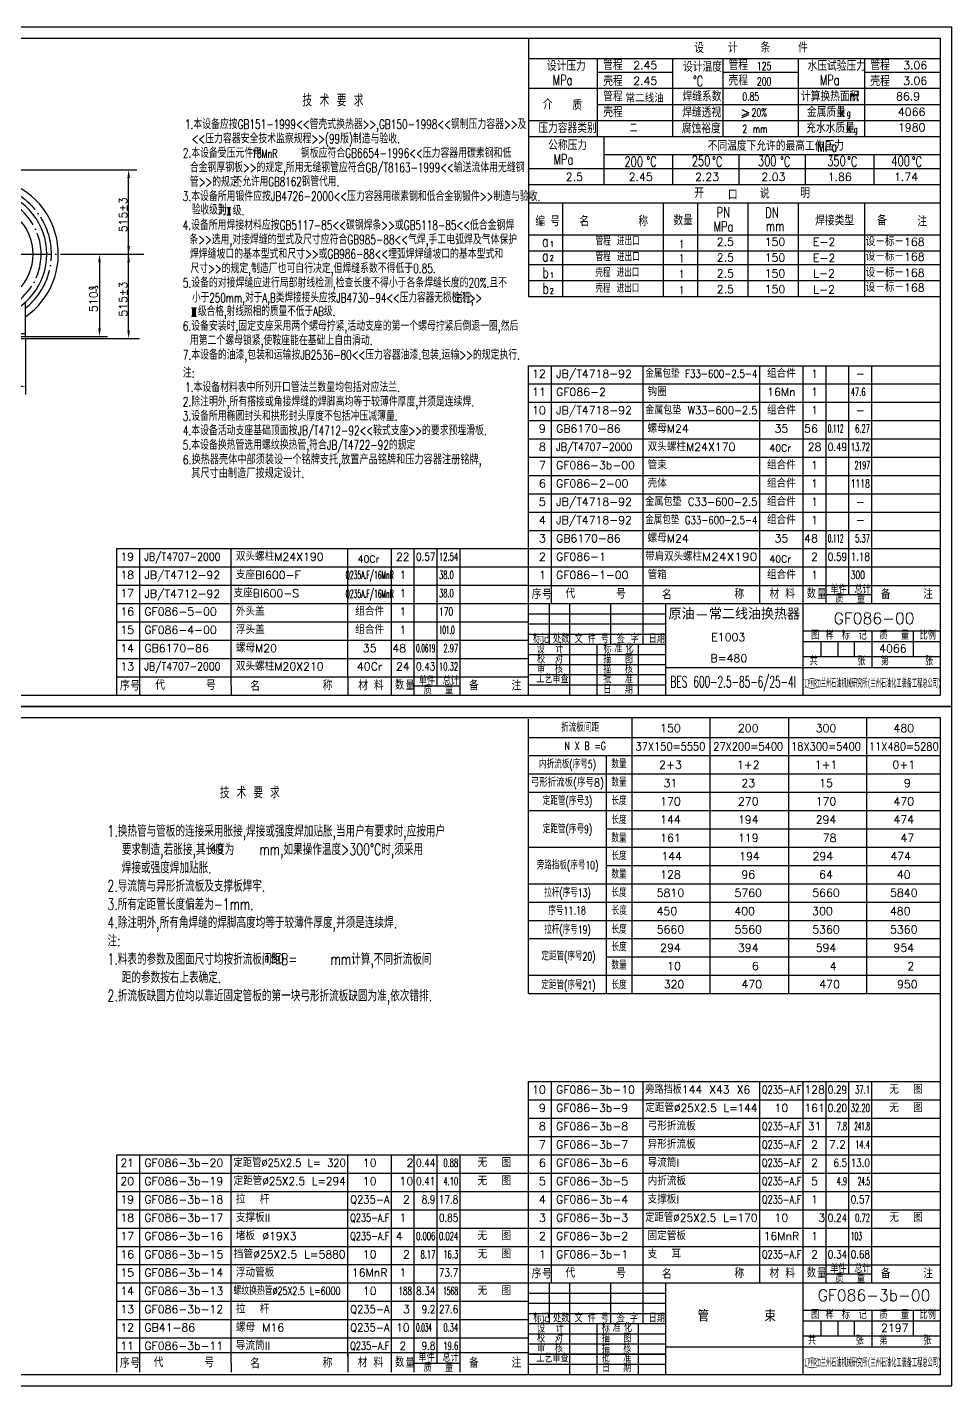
# Model space of a CAD drawing. Extents: x 0 to 841, y -2 to 592.
# Drawn here: x 437 to 841, y -2 to 592 of the extents above; entities that cross this region are included whole.
import ezdxf
from ezdxf.enums import TextEntityAlignment as Align

# ---------------------------------------------------------------- set-up
doc = ezdxf.new("R2010")
doc.units = 0
doc.header["$LTSCALE"] = 8
doc.header["$MEASUREMENT"] = 0
doc.linetypes.add('CENTER', pattern=[3.005, 2.5, -0.25, 0.005, -0.25])
doc.layers.get('0').update_dxf_attribs({"linetype": 'CONTINUOUS'})
for name, color, linetype in [('1', 1, 'CONTINUOUS'), ('CC', 3, 'CONTINUOUS'), ('CW', 1, 'CONTINUOUS'), ('HZ', 1, 'CONTINUOUS'), ('X', 3, 'CONTINUOUS'), ('ZX', 3, 'CENTER')]:
    doc.layers.add(name, color=color, linetype=linetype)
doc.styles.add('HZ', font='txt', dxfattribs={"bigfont": 'hztxt'})
doc.styles.add('STANDARD60', font='SimSun.ttf', dxfattribs={"width": 0.6})

# ---------------------------------------------------------------- blocks, each defined once
blk = doc.blocks.new('GSB2')
for p, q in [((655.94, 169.92), (655.94, 289.92)), ((701.11, 290.34), (701.11, 169.92)), ((735.15, 290.37), (735.15, 169.92)), ((769.61, 290.37), (769.61, 169.92)), ((803.66, 290.37), (803.66, 169.92)), ((690.04, 169.92), (690.04, 273.92)), ((655.94, 169.92), (835.94, 169.92))]:
    blk.add_line(p, q)
at = {"layer": '1'}
for p, q in [((655.94, 281.92), (835.94, 281.92)), ((655.94, 273.92), (835.94, 273.92)), ((655.94, 265.92), (835.94, 265.92)), ((655.94, 257.92), (835.94, 257.92)), ((655.94, 249.92), (835.94, 249.92)), ((690.04, 241.92), (835.94, 241.92)), ((655.94, 233.92), (835.94, 233.92)), ((690.04, 225.92), (835.94, 225.92)), ((655.94, 217.92), (835.94, 217.92)), ((655.94, 209.92), (835.94, 209.92)), ((655.94, 201.92), (835.94, 201.92)), ((655.94, 193.92), (835.94, 193.92)), ((690.04, 185.92), (835.94, 185.92)), ((655.94, 177.92), (835.94, 177.92))]:
    blk.add_line(p, q, dxfattribs=at)
at = {"layer": 'CC', "style": 'HZ', "width": 0.7}
blk.add_text('.18', height=3.5, dxfattribs=at).set_placement((675.75, 204.51))
at = {"layer": 'X', "style": 'HZ', "width": 0.7}
for s, p in [('折流板间距', (678.5, 284.41)), ('  N X B =G', (678.5, 276.41)), ('内折流板(序号5)', (673, 268.41)), ('数量', (695.5, 268.41)), ('数量', (695.5, 260.41)), ('定距管(序号3)', (673, 252.41)), ('长度', (695.5, 252.41)), ('定距管(序号9)', (673, 240.03)), ('长度', (695.5, 244.03)), ('数量', (695.5, 236.03)), ('长度', (695.5, 228.26)), ('旁路挡板(序号10)', (673, 224.26)), ('数量', (695.5, 220.26)), ('拉杆(序号13)', (673, 212.26)), ('长度', (695.5, 212.26)), ('序号11', (670.06, 204.37)), ('长度', (695.63, 204.37)), ('拉杆(序号19)', (673, 196.14)), ('长度', (695.5, 196.14)), ('长度', (695.53, 188.44)), ('定距管(序号20)', (673.41, 184.44)), ('数量', (695.53, 180.44)), ('定距管(序号21)', (673.41, 171.86)), ('长度', (695.53, 171.86))]:
    blk.add_text(s, height=3.5, dxfattribs=at).set_placement(p, align=Align.CENTER)
at = {"layer": 'X', "style": 'HZ', "width": 1.015873}
blk.add_text('弓形折流板(序号8)', height=3.5, dxfattribs=at).set_placement((657, 260.41), (689, 260.41), align=Align.FIT)
blk = doc.blocks.new('ZTR11')
for p, q in [((399.73, 231.77), (399.73, 233.7)), ((399.73, 233.7), (401.67, 233.7)), ((402.11, 231.77), (399.73, 231.77)), ((401.51, 233.7), (402.31, 234.62)), ((419.05, 233.7), (401.56, 233.7)), ((401.97, 231.77), (419.05, 231.77)), ((402.11, 231.77), (404.23, 228.56)), ((402.31, 234.62), (416.47, 234.62)), ((416.53, 231.77), (414.54, 228.54)), ((416.47, 234.62), (424.27, 234.62)), ((417.27, 233.7), (416.47, 234.62)), ((426.86, 233.7), (419.05, 233.7)), ((419.05, 231.77), (419.05, 233.7)), ((426.86, 231.77), (419.05, 231.77)), ((424.34, 231.77), (422.16, 228.67)), ((425.08, 233.7), (424.27, 234.62)), ((426.86, 231.77), (426.86, 233.7)), ((404.23, 215.83), (404.23, 228.6)), ((404.34, 228.54), (422.53, 228.54)), ((414.53, 219.71), (414.53, 228.6)), ((417.58, 225.98), (417.58, 226.85)), ((423.77, 226.85), (417.58, 226.85)), ((417.59, 224.72), (417.59, 225.98)), ((419.15, 227.87), (418.63, 227.87)), ((418.63, 227.87), (418.63, 226.85)), ((420.69, 227.87), (419.15, 227.87)), ((419.66, 227.87), (419.66, 226.86)), ((420.69, 227.87), (422.24, 227.87)), ((421.72, 227.87), (421.72, 226.85)), ((422.24, 227.87), (422.75, 227.87)), ((422.53, 228.54), (422.53, 227.87)), ((422.75, 227.87), (422.75, 226.85)), ((423.77, 226.85), (423.77, 224.72)), ((418.71, 223.92), (417.59, 224.72)), ((423.77, 224.72), (417.59, 224.72)), ((418.71, 223.92), (418.71, 219.77)), ((422.63, 223.92), (418.71, 223.92)), ((423.77, 224.72), (422.63, 223.92)), ((422.63, 223.92), (422.63, 219.12)), ((404.24, 166.93), (404.24, 179.65)), ((398.11, 161.77), (398.11, 176.83)), ((414.54, 166.93), (414.54, 175.86)), ((418.71, 171.55), (418.71, 175.71)), ((422.63, 171.55), (422.63, 176.35)), ((436.11, 161.77), (436.11, 176.83)), ((402.11, 163.7), (404.23, 166.91)), ((404.34, 166.93), (414.54, 166.93)), ((416.53, 163.7), (414.54, 166.93)), ((417.58, 169.49), (417.58, 168.63)), ((423.77, 168.63), (417.58, 168.63)), ((418.71, 171.55), (417.59, 170.75)), ((423.77, 170.75), (417.59, 170.75)), ((417.59, 170.75), (417.59, 169.49)), ((418.63, 167.6), (418.63, 168.63)), ((419.15, 167.6), (418.63, 167.6)), ((422.63, 171.55), (418.71, 171.55)), ((420.69, 167.6), (419.15, 167.6)), ((419.66, 167.6), (419.66, 168.61)), ((420.69, 167.6), (422.24, 167.6)), ((421.72, 167.6), (421.72, 168.63)), ((422.24, 167.6), (422.75, 167.6)), ((423.77, 170.75), (422.63, 171.55)), ((422.75, 167.6), (422.75, 168.63)), ((423.77, 168.63), (423.77, 170.75)), ((399.73, 162.97), (398.11, 162.97)), ((417.11, 161.77), (398.11, 161.77)), ((403.6, 163.7), (399.73, 163.7)), ((399.73, 163.7), (399.73, 161.77)), ((401.51, 161.77), (402.31, 160.85)), ((402.31, 160.85), (416.47, 160.85)), ((403.6, 163.7), (415.18, 163.7)), ((415.18, 163.7), (419.05, 163.7)), ((417.27, 161.77), (416.47, 160.85)), ((416.47, 160.85), (424.27, 160.85)), ((417.11, 161.77), (436.11, 161.77)), ((419.05, 163.7), (419.05, 161.77)), ((436.11, 162.97), (419.05, 162.97)), ((425.08, 161.77), (424.27, 160.85)), ((436.11, 161.77), (436.11, 162.97))]:
    blk.add_line(p, q)
blk.add_circle((417.11, 197.74), 22.12)
for radius, start, end in [(33.28, 112.76542, 235.18058), (28.25, 89.05247, 95.23659), (33.28, 304.81942, 78.93858), (28.25, 117.1155, 242.89637), (28.25, 283.63788, 76.36212), (28.25, 264.77842, 270.94753)]:
    blk.add_arc((417.11, 197.74), radius, start, end)
at = {"layer": 'CC'}
for p, q in [((409.39, 235.89), (409.39, 263.13)), ((417.11, 262.9), (417.11, 240.27)), ((420.68, 235.26), (420.68, 243.9)), ((405.89, 240.87), (402.39, 240.87)), ((409.39, 240.87), (417.11, 240.87)), ((420.61, 240.87), (424.11, 240.87)), ((424.29, 234.63), (484.7, 234.63)), ((481.14, 164.34), (481.14, 232.17)), ((462.11, 197.74), (487.76, 197.74)), ((468.4, 194.24), (468.4, 164.34)), ((398.11, 162.23), (398.11, 136.47)), ((402.52, 145.93), (402.52, 165.78)), ((424.28, 160.84), (485.87, 160.84)), ((432.11, 165.63), (432.11, 145.91)), ((436.11, 161.77), (471.9, 161.77)), ((436.11, 161.13), (436.11, 136.47)), ((406.02, 148.42), (428.61, 148.42)), ((432.61, 139.97), (401.61, 139.97))]:
    blk.add_line(p, q, dxfattribs=at)
for centre in [(408.74, 267.18), (416.97, 266.9), (408.98, 127.74), (417.37, 127.74)]:
    blk.add_circle(centre, 4, dxfattribs=at)
for points in [[(405.89, 240.29), (405.89, 241.45), (409.39, 240.87)], [(420.61, 240.29), (420.61, 241.45), (417.11, 240.87)], [(481.72, 231.05), (480.56, 231.05), (481.14, 234.55)], [(468.98, 194.24), (467.81, 194.24), (468.4, 197.74)], [(481.72, 194.24), (480.55, 194.24), (481.14, 197.74)], [(481.72, 201.28), (480.56, 201.28), (481.14, 197.78)], [(468.98, 165.31), (467.81, 165.31), (468.4, 161.81)], [(481.72, 164.36), (480.56, 164.36), (481.14, 160.86)], [(406.02, 147.83), (406.02, 149), (402.52, 148.42)], [(428.61, 147.83), (428.61, 149), (432.11, 148.42)], [(401.61, 139.38), (401.61, 140.55), (398.11, 139.97)], [(432.61, 139.38), (432.61, 140.55), (436.11, 139.97)]]:
    blk.add_solid(points, dxfattribs=at)
at = {"layer": 'ZX'}
for p, q in [((417.11, 240.65), (417.11, 157.11)), ((401.02, 234.99), (401.02, 231.13)), ((409.39, 157.49), (409.39, 235.89)), ((417.76, 234.99), (417.76, 231.13)), ((420.68, 209.31), (420.68, 235.26)), ((425.57, 234.99), (425.57, 231.13)), ((420.68, 209.97), (420.68, 157.49)), ((379.05, 197.74), (462.11, 197.74)), ((417.76, 160.48), (417.76, 164.35)), ((425.57, 160.48), (425.57, 164.35)), ((409.32, 131.74), (409.32, 139.57)), ((417.11, 139.05), (417.11, 131.67))]:
    blk.add_line(p, q, dxfattribs=at)
for radius, start, end in [(30.28, 87.10739, 94.88548), (30.28, 308.87118, 79.25927), (30.28, 115.16984, 231.12882), (25.74, 120.02241, 240.35257), (25.74, 86.44787, 95.75011), (25.74, 282.72569, 77.43541), (25.74, 264.26638, 273.55213)]:
    blk.add_arc((417.11, 197.74), radius, start, end, dxfattribs=at)
at = {"style": 'HZ', "width": 0.7}
for s, height, p in [('a', 5, (408.02, 265.59)), ('1', 2, (410.65, 265.82)), ('b', 5, (416.23, 264.61)), ('1', 2, (418.79, 264.91)), ('a', 5, (408.15, 126.11)), ('2', 2, (410.68, 126.11)), ('b', 5, (416.89, 125.45)), ('2', 2, (419.51, 126.11))]:
    blk.add_text(s, height=height, dxfattribs=at).set_placement(p, align=Align.CENTER)
at = {"layer": 'X', "style": 'HZ', "width": 0.7}
for s, p in [('0', (465.59, 182.32)), ('-5', (467.66, 181.06))]:
    blk.add_text(s, height=1.7, rotation=90, dxfattribs=at).set_placement(p)
blk = doc.blocks.new('new block')
for points in [[(152.51, 9.49, 0.0784, 0.0784, 0), (152.51, 12.6, 0.0784, 0.369, 0), (148.83, 13.22, 0.369, 0.0784, 0), (145.14, 12.6, 0.0784, 0.0784, 0), (145.14, 9.49, 0.0784, 0.0784, 0)], [(152.51, 9.96, 0.0784, 0.0784, 0), (152.51, 9.49, 0.0784, 0.369, 0), (148.83, 8.86, 0.369, 0.0784, 0), (145.14, 9.49, 0.0784, 0.0784, 0), (145.14, 9.96, 0.0784, 0.0784, 0)]]:
    blk.add_lwpolyline(points, format="xyseb")
at = {"style": 'STANDARD60', "width": 0.458772}
blk.add_text('兰州石油机械研究所(兰州石油化工装备工程总公司)', height=3.5, dxfattribs=at).set_placement((152.6, 9.58), (205.12, 9.58), align=Align.FIT)
at = {"insert": (148.84, 12.5), "char_height": 2.835, "width": 2.835, "attachment_point": 2, "style": 'STANDARD60'}
blk.add_mtext('LPMRI', dxfattribs=at)

msp = doc.modelspace()

# ---------------------------------------------------------------- linework, layer by layer
for p, q in [((836, 587.42), (25, 587.42)), ((656, 587.42), (656, 474.68)), ((836, 300.42), (836, 587.42)), ((656, 578.68), (836, 578.68)), ((656, 544.68), (836, 544.68)), ((656, 530.68), (836, 530.68)), ((656, 523.68), (836, 523.68)), ((656, 515.68), (836, 515.68)), ((656, 501.68), (836, 501.68)), ((656, 474.68), (836, 474.68)), ((656, 348.42), (656, 444.42)), ((656, 444.42), (836, 444.42)), ((666, 348.42), (666, 444.42)), ((706, 348.42), (706, 444.42)), ((757, 348.42), (757, 444.42)), ((776, 348.42), (776, 444.42)), ((786, 348.42), (786, 444.42)), ((796, 348.42), (796, 444.42)), ((806, 348.42), (806, 444.42)), ((476, 308.42), (476, 364.42)), ((476, 364.42), (656, 364.42)), ((486, 308.42), (486, 364.42)), ((526, 308.42), (526, 364.42)), ((577, 308.42), (577, 364.42)), ((596, 308.42), (596, 364.42)), ((606, 308.42), (606, 364.42)), ((616, 308.42), (616, 364.42)), ((626, 308.42), (626, 364.42)), ((656, 300.42), (656, 348.36)), ((656, 348.33), (836, 348.33)), ((666, 340.42), (666, 348.36)), ((706.05, 322.66), (706.05, 348.4)), ((757.06, 340.42), (757.06, 348.42)), ((776, 340.42), (776, 348.42)), ((786, 340.42), (786, 348.36)), ((796, 344.42), (796, 348.42)), ((806, 340.42), (806, 348.36)), ((656, 340.42), (836, 340.42)), ((664.98, 340.46), (664.98, 322.66)), ((674, 300.42), (674, 340.46)), ((691.94, 322.66), (691.94, 340.46)), ((716, 300.42), (716, 340.42)), ((776, 300.42), (776, 340.42)), ((656, 327.06), (716.06, 327.06)), ((776.02, 328.5), (836, 328.5)), ((806.01, 328.5), (806.01, 312.31)), ((656, 322.62), (716.06, 322.62)), ((686, 300.42), (686, 322.61)), ((704, 300.42), (704, 322.61)), ((776.02, 317.27), (836, 317.27)), ((716, 312.42), (836, 312.42)), ((476, 308.44), (656, 308.44)), ((476, 300.44), (476, 308.44)), ((486, 300.45), (486, 308.45)), ((526.05, 300.45), (526, 308.45)), ((577.06, 300.45), (577.06, 308.45)), ((596, 300.45), (596, 308.45)), ((606, 300.45), (606, 308.45)), ((616, 304.45), (616, 308.45)), ((626, 300.45), (626, 308.45)), ((25, 300.42), (836, 300.42)), ((836, 290.42), (25, 290.42)), ((836, 3.42), (836, 290.42)), ((656, 51.4), (656, 131.4)), ((656, 131.4), (836, 131.4)), ((666, 51.4), (666, 131.4)), ((706, 51.4), (706, 131.4)), ((757, 51.4), (757, 131.4)), ((776, 51.4), (776, 131.4)), ((786, 51.4), (786, 131.4)), ((796, 51.4), (796, 131.4)), ((806, 51.4), (806, 131.4)), ((476, 11.4), (476, 99.4)), ((476, 99.4), (656, 99.4)), ((486, 11.4), (486, 99.4)), ((526, 11.4), (526, 99.4)), ((577, 11.4), (577, 99.4)), ((596, 11.4), (596, 99.4)), ((606, 11.4), (606, 99.4)), ((616, 11.4), (616, 99.4)), ((626, 11.4), (626, 99.4)), ((656, 3.42), (656, 51.49)), ((656, 51.33), (836, 51.33)), ((666, 43.42), (666, 51.42)), ((706.05, 43.42), (706, 51.42)), ((757.06, 43.42), (757.06, 51.42)), ((776, 43.42), (776, 51.42)), ((786, 43.42), (786, 51.42)), ((796, 47.42), (796, 51.42)), ((806, 43.42), (806, 51.42)), ((656, 43.42), (836, 43.42)), ((664.98, 43.46), (664.98, 25.66)), ((674, 3.42), (674, 43.46)), ((691.94, 25.66), (691.94, 43.46)), ((706.05, 25.66), (706.05, 43.46)), ((716, 3.42), (716, 43.42)), ((776, 3.42), (776, 43.42)), ((656, 30.06), (716.06, 30.06)), ((776.02, 31.5), (836, 31.5)), ((806.01, 31.5), (806.01, 15.31)), ((656, 25.62), (716.06, 25.62)), ((686, 3.42), (686, 25.66)), ((704, 3.42), (704, 25.66)), ((776.02, 20.27), (836, 20.27)), ((476, 13), (656.12, 13)), ((476, 4.32), (476, 12.32)), ((486, 4.34), (486, 12.34)), ((526.05, 4.34), (526, 12.34)), ((577.06, 4.34), (577.06, 12.34)), ((596, 4.34), (596, 12.34)), ((606, 4.34), (606, 12.34)), ((616, 8.34), (616, 12.34)), ((626, 4.34), (626, 12.34)), ((656, 12.3), (716.06, 12.3)), ((716, 15.42), (836, 15.42)), ((25, 3.42), (836, 3.42))]:
    msp.add_line(p, q)
at = {"layer": '1'}
for p, q in [((786, 344.42), (806, 344.42)), ((656, 335.94), (716.06, 335.94)), ((656, 331.5), (716.06, 331.5)), ((787.1, 327.28), (788.11, 327.28)), ((824.1, 328.5), (824.1, 317.27)), ((776.02, 323.88), (836, 323.88)), ((783.71, 323.88), (783.71, 317.27)), ((791.14, 323.88), (791.14, 317.27)), ((798.33, 323.88), (798.33, 317.27)), ((656, 318.18), (716.06, 318.18)), ((656, 313.74), (716.06, 313.74)), ((716.06, 309.3), (656, 309.3)), ((606, 304.45), (626, 304.45)), ((656, 304.86), (716.06, 304.86)), ((786, 47.42), (806, 47.42)), ((656, 38.94), (716.06, 38.94)), ((656, 34.5), (716.06, 34.5)), ((824.1, 31.5), (824.1, 20.27)), ((776.02, 26.88), (836, 26.88)), ((783.71, 26.88), (783.71, 20.27)), ((791.14, 26.88), (791.14, 20.27)), ((798.33, 26.88), (798.33, 20.27)), ((656, 21.18), (716.06, 21.18)), ((656, 16.74), (716.06, 16.74)), ((716.06, 12.3), (656, 12.3)), ((606, 8.34), (626, 8.34)), ((656, 7.86), (716.06, 7.86))]:
    msp.add_line(p, q, dxfattribs=at)
at = {"layer": 'CW'}
for p, q in [((686, 578.68), (686, 544.68)), ((719, 544.68), (719, 578.68)), ((741, 544.68), (741, 578.68)), ((774, 544.68), (774, 578.68)), ((803, 544.68), (803, 578.68)), ((686, 572.68), (719, 572.68)), ((741, 572.68), (774, 572.68)), ((803, 572.68), (836, 572.68)), ((656, 565.68), (836, 565.68)), ((686, 558.68), (836, 558.68)), ((749.2, 556.48), (752.25, 555)), ((752.25, 555), (749.2, 553.64)), ((749.2, 552.92), (752.25, 554.28)), ((656, 551.68), (836, 551.68)), ((689, 523.68), (689, 544.68)), ((689, 536.68), (836, 536.68)), ((719, 523.68), (719, 536.68)), ((748, 523.68), (748, 536.68)), ((777, 523.68), (777, 536.68)), ((807, 523.68), (807, 536.68)), ((671, 474.68), (671, 515.68)), ((715, 474.68), (715, 515.68)), ((730, 474.68), (730, 515.68)), ((752, 474.68), (752, 515.68)), ((774, 474.68), (774, 515.68)), ((803, 474.68), (803, 515.68)), ((656, 494.68), (836, 494.68)), ((656, 488.68), (836, 488.68)), ((656, 481.68), (836, 481.68))]:
    msp.add_line(p, q, dxfattribs=at)
at = {"layer": 'HZ'}
for p, q in [((524.06, 513.64), (525.83, 513.64)), ((524.6, 513.64), (524.6, 510.39)), ((525.29, 513.64), (525.29, 510.39)), ((524.06, 510.39), (525.83, 510.39)), ((508.64, 469.64), (510.77, 469.64)), ((509.03, 469.64), (509.03, 466)), ((509.6, 469.64), (509.6, 466)), ((510.26, 469.64), (510.26, 466)), ((508.64, 466), (510.77, 466)), ((787.13, 30.32), (788.1, 30.32))]:
    msp.add_line(p, q, dxfattribs=at)
at = {"layer": 'X'}
for p, q in [((841, 592.42), (0, 592.42)), ((841, 295.42), (841, 592.42)), ((656, 436.42), (836, 436.42)), ((656, 428.42), (836, 428.42)), ((656, 420.42), (836, 420.42)), ((656, 412.42), (836, 412.42)), ((656, 404.42), (836, 404.42)), ((656, 396.42), (836, 396.42)), ((656, 388.42), (836, 388.42)), ((656, 380.42), (836, 380.42)), ((656, 372.42), (836, 372.42)), ((656, 364.42), (836, 364.42)), ((476, 356.42), (656, 356.42)), ((656, 356.42), (836, 356.42)), ((476, 348.42), (656, 348.42)), ((476, 340.42), (656, 340.42)), ((476, 332.42), (656, 332.42)), ((476, 324.42), (656, 324.42)), ((476, 316.42), (656, 316.42)), ((0, 295.42), (841, 295.42)), ((841, 295.42), (0, 295.42)), ((841, -1.58), (841, 295.42)), ((656, 123.4), (836, 123.4)), ((656, 115.4), (836, 115.4)), ((656, 107.4), (836, 107.4)), ((656, 99.4), (836, 99.4)), ((476, 91.4), (656, 91.4)), ((656, 91.4), (836, 91.4)), ((476, 83.4), (656, 83.4)), ((656, 83.4), (836, 83.4)), ((476, 75.4), (656, 75.4)), ((656, 75.4), (836, 75.4)), ((476, 67.4), (656, 67.4)), ((656, 67.4), (836, 67.4)), ((476, 59.4), (656, 59.4)), ((656, 59.4), (836, 59.4)), ((476, 51.4), (656, 51.4)), ((476, 43.4), (656, 43.4)), ((476, 35.4), (656, 35.4)), ((476, 27.4), (656, 27.4)), ((476, 19.4), (656, 19.4)), ((0, -1.58), (841, -1.58)), ((0, -1.58), (841, -1.58))]:
    msp.add_line(p, q, dxfattribs=at)

# ---------------------------------------------------------------- block references
for name, p in [('ZTR11', (0, 295.42)), ('new block', (631.11, 294.43)), ('GSB2', (0, 0)), ('new block', (631.11, -2.57))]:
    msp.add_blockref(name, p)

# ---------------------------------------------------------------- texts
at = {"layer": 'CC', "style": 'HZ'}
for s, p in [('515%%P3 ', (480.5, 511.92)), ('510 ', (467.5, 473.92)), ('515%%P3 ', (480.5, 475.02))]:
    msp.add_text(s, height=3.5, rotation=90, dxfattribs=at).set_placement(p, align=Align.CENTER)
for s, height, p in [('40Cr', 3, (766, 406.92)), ('40Cr', 3, (586, 358.42)), ('40Cr', 3, (766, 358.42)), ('49', 3.5, (519.68, 231.44)), ('150', 3.5, (544.7, 183.32))]:
    msp.add_text(s, height=height, dxfattribs=at).set_placement(p, align=Align.CENTER)
at = {"layer": 'CW', "style": 'HZ', "width": 0.7}
for s, height, p in [('设', 4.5, (728.41, 581.15)), ('计', 4.5, (743.09, 581.21)), ('条', 4.5, (757.35, 581.33)), ('件', 4.5, (773.82, 581.27)), ('设计压力', 4.5, (663.96, 573.3)), ('管程', 4.5, (688.61, 573.69)), ('设计温度', 4.5, (723.51, 572.91)), ('管程', 4.5, (743.39, 573.69)), ('125', 3.5, (755.8, 573.67)), ('水压试验压力', 4.5, (777.92, 573.3)), ('管程', 4.5, (805.39, 573.69)), ('MPa', 4.5, (666.54, 567.09)), ('壳程', 4.5, (688.61, 566.7)), ('%%DC', 4.5, (727.87, 566.59)), ('壳程', 4.5, (743.39, 566.96)), ('200', 3.5, (755.8, 566.93)), ('MPa', 4.5, (783.3, 567.09)), ('壳程', 4.5, (805.39, 566.7)), ('管程', 4.5, (688.61, 559.94)), ('焊缝系数', 4.5, (723.27, 559.97)), ('计算换热面积', 4.5, (775.05, 560)), ('2', 1.5, (799.35, 562.91)), ('介', 4.5, (662.2, 556.57)), ('质', 4.5, (675.09, 556.18)), ('0.85', 3.5, (749.43, 560.32)), ('m', 4.5, (796.17, 560)), ('壳程', 4.5, (688.61, 553.15)), ('焊缝透视', 4.5, (723.12, 552.98)), ('20%', 3.5, (753.47, 553.35)), ('金属质量', 4.5, (777.66, 553.15)), ('k', 4.5, (791.76, 553.15)), ('g', 3, (795.07, 553.44)), ('压力容器类别', 4.5, (660.23, 546.12)), ('腐蚀裕度', 4.5, (722.95, 545.99)), ('2', 3.5, (749.43, 546.15)), ('mm', 3.5, (754.04, 546.15)), ('充水水质量', 4.5, (777.34, 546.16)), ('k', 4.5, (794.82, 546.3)), ('g', 3, (798.13, 546.3)), ('公称压力', 4.5, (664.52, 538.63)), ('不同温度下允许的最高工作压力', 4.5, (734.28, 538.36)), ('MPa', 4.5, (782.23, 537.97)), ('MPa', 4.5, (666.9, 532.35)), ('%%DC', 4.5, (707.53, 531.37)), ('%%DC', 4.5, (736.24, 531.37)), ('%%DC', 4.5, (765.93, 531.37)), ('%%DC', 4.5, (795.25, 531.37)), ('%%DC', 4.5, (823.49, 531.37)), ('开', 4.5, (728.41, 517.78)), ('口', 4.5, (743.09, 517)), ('说', 4.5, (757.11, 517.55)), ('明', 4.5, (774.73, 517.73)), ('PN', 4.5, (738.18, 509.17)), ('DN', 4.5, (759.46, 509.09)), ('编', 4.5, (658.94, 505.36)), ('号', 4.5, (665.45, 505.36)), ('名', 4.5, (678.18, 505.36)), ('称', 4.5, (703.95, 505.36)), ('数量', 4.5, (719.28, 505.73)), ('MPa', 4.5, (736.89, 503.02)), ('mm', 4.5, (759.74, 503.26)), ('焊接类型', 4.5, (781.25, 505.74)), ('备', 4.5, (808.33, 505.73)), ('注', 4.5, (825.94, 505.35)), ('管程', 3.519, (685.25, 497.03)), ('1', 3.5, (721.81, 495.87)), ('管程', 3.519, (685.25, 490.17)), ('1', 3.5, (721.81, 489.55)), ('壳程', 3.447, (685.19, 483.31)), ('1', 3.5, (721.81, 482.81)), ('壳程', 3.447, (685.19, 476.45)), ('1', 3.5, (721.81, 475.64))]:
    msp.add_text(s, height=height, dxfattribs=at).set_placement(p)
for s, p in [('200', (706, 531.34)), ('250', (735.41, 531.66)), ('300', (764.37, 531.66)), ('350', (794.62, 531.66)), ('400', (822.68, 531.66))]:
    msp.add_text(s, height=4.5, dxfattribs=at).set_placement(p, align=Align.RIGHT)
for p in [(694.82, 497.04), (694.82, 490.13), (694.7, 483.32), (694.7, 476.41)]:
    msp.add_text('    进出口', height=3.5, dxfattribs=at).set_placement(p, align=Align.CENTER)
at = {"layer": 'HZ', "style": 'HZ'}
for s, height, width, p in [('          技 术 要 求', 5.25, 0.7, (521.48, 557.78)), ('1.本设备应按GB151-1999<<管壳式换热器>>,GB150-1998<<钢制压力容器>>及', 4.095, 0.7, (505.74, 547.92)), ('  <<压力容器安全技术监察规程>>(99版)制造与验收.', 4.095, 0.7, (503.61, 541.61)), ('2.本设备受压元件用      钢板应符合GB6654-1996<<压力容器用碳素钢和低', 4.095, 0.7, (504.83, 535.32)), ('  合金钢厚钢板>>的规定,所用无缝钢管应符合GB/T8163-1999<<输送流体用无缝钢', 4.095, 0.7, (502.8, 529.02)), ('  管>>的规定.', 4.095, 0.7, (502.8, 522.72)), ('不允许用GB8162钢管代用.', 4, 0.7, (527.06, 522.86)), ('3.本设备所用锻件应按JB4726-2000<<压力容器用碳素钢和低合金钢锻件>>制造与验收. ', 4.095, 0.7, (504.81, 516.42)), ('验收级别', 4, 0.7, (508.79, 510.54)), ('  为 级.', 4.095, 0.7, (515.11, 510.12)), ('4.设备所用焊接材料应按GB5117-85<<碳钢焊条>>或GB5118-85<<低合金钢焊', 4.095, 0.7, (504.74, 503.82)), ('  条>>选用,对接焊缝的型式及尺寸应符合GB985-88<<气焊,手工电弧焊及气体保护', 4.095, 0.7, (502.58, 497.52)), ('a', 5, 0.7, (661.91, 496.35)), ('  焊焊缝坡口的基本型式和尺寸>>或GB986-88<<埋弧焊焊缝坡口的基本型式和', 4.095, 0.7, (502.84, 491.22)), ('a', 5, 0.7, (661.91, 489.97)), ('1', 2.45, 0.7, (665.24, 496.35)), ('  尺寸>>的规定,制造厂也可自行决定,但焊缝系数不得低于0.85.', 4.095, 0.7, (503.06, 484.91)), ('b', 4.89, 0.7, (662.01, 482.67)), ('2', 2.34, 0.7, (665.24, 490.3)), ('5.设备的对接焊缝应进行局部射线检测,检查长度不得小于各条焊缝长度的20%.且不', 4.095, 0.7, (504.83, 478.62)), ('1', 2.45, 0.7, (665.24, 482.77)), ('小于250mm,对于A,B类焊接接头应按JB4730-94<<压力容器无损检测>>', 4, 0.7, (508.85, 472.08)), ('进行,', 4, 0.7, (623.2, 471.82)), ('b', 4.89, 0.7, (662.01, 475.76)), ('2', 2.34, 0.7, (665.24, 475.88)), ('级合格,射线照相的质量不低于AB级.', 4, 0.7, (511.45, 466.15)), ('6.设备安装时,固定支座采用两个螺母拧紧,活动支座的第一个螺母拧紧后倒退一圈,然后', 4.095, 0.7, (504.82, 459.71)), ('  用第二个螺母锁紧,使鞍座能在基础上自由滑动.', 4.095, 0.7, (502.78, 453.42)), ('7.本设备的油漆,包装和运输按JB2536-80<<压力容器油漆.包装.运输>>的规定执行.', 4.095, 0.7, (504.84, 447.11)), ('注:', 4.095, 0.7, (504.83, 439.24)), ('1.本设备材料表中所列开口管法兰数量均包括对应法兰.', 4.095, 0.7, (505.81, 432.94)), ('2.除注明外,所有搭接或角接焊缝的焊脚高均等于较薄件厚度,并须是连续焊.', 4.095, 0.7, (504.82, 426.63)), ('3.设备所用椭圆封头和拱形封头厚度不包括冲压减薄量.', 4.095, 0.7, (504.82, 420.34)), ('4.本设备活动支座基础顶面按JB/T4712-92<<鞍式支座>>的要求预埋滑板.', 4.095, 0.7, (504.83, 414.04)), ('5.本设备换热管选用螺纹换热管,符合JB/T4722-92的规定      ', 4.095, 0.7, (504.82, 407.73)), ('6.换热器壳体中部须装设一个铭牌支托,放置产品铭牌和压力容器注册铭牌,', 3.96, 0.75, (504.78, 401.33)), ('.', 3.6, 0.7, (599.34, 407.84)), ('其尺寸由制造厂按规定设计.', 3.96, 0.75, (508.5, 395.33)), ('序', 4.2, 0.75, (657.33, 342.44)), ('号', 4.2, 0.75, (661.86, 342.31)), ('代', 4.2, 0.75, (672.08, 342.68)), ('号', 4.2, 0.75, (694.26, 342.6)), ('名', 4.2, 0.75, (714.3, 342.21)), ('称', 4.2, 0.75, (745.97, 342.51)), ('材', 4.2, 0.75, (761.3, 342.63)), ('料', 4.2, 0.75, (768.18, 342.63)), ('数', 3.94, 0.75, (777.6, 342.77)), ('量', 3.94, 0.75, (782.13, 342.49)), ('单件', 3.5, 0.75, (787.97, 344.74)), ('质', 3.5, 0.75, (790.11, 340.81)), ('总计', 3.5, 0.75, (798.46, 344.74)), ('备', 4.2, 0.75, (809.96, 342.44)), ('注', 4.2, 0.75, (828.53, 342.44)), ('量', 3.5, 0.75, (799.47, 340.79)), ('标记', 3.5, 0.75, (657.92, 323.22)), ('处数', 3.5, 0.75, (666.65, 323.22)), ('文', 3.5, 0.75, (676.08, 323.22)), ('件', 3.5, 0.75, (681.82, 323.22)), ('号', 3.5, 0.75, (687.55, 323.22)), ('签', 3.5, 0.75, (694.52, 323.21)), ('字', 3.5, 0.75, (700.63, 323.22)), ('日期', 3.5, 0.75, (708.46, 323.22)), ('图', 3.5, 0.75, (779.49, 324.73)), ('样', 3.5, 0.75, (785.78, 324.65)), ('标', 3.5, 0.75, (792.9, 324.68)), ('记', 3.5, 0.75, (800.27, 324.69)), ('质', 3.5, 0.75, (809.35, 324.72)), ('量', 3.5, 0.75, (818.72, 324.69)), ('比例', 3.5, 0.75, (826.92, 324.69)), ('设', 3.5, 0.75, (659.53, 318.83)), ('计', 3.5, 0.75, (667.65, 318.83)), ('标', 3.5, 0.75, (688.66, 318.83)), ('准', 3.5, 0.75, (693.41, 318.96)), ('化', 3.5, 0.75, (698.33, 318.96)), ('校', 3.5, 0.75, (659.69, 314.44)), ('对', 3.5, 0.75, (667.47, 314.44)), ('描', 3.5, 0.75, (688.66, 314.44)), ('图', 3.5, 0.75, (698.09, 314.44)), ('共', 3.5, 0.75, (778.84, 313.47)), ('张', 3.5, 0.75, (799.74, 313.47)), ('第', 3.5, 0.75, (810.01, 313.47)), ('张', 3.5, 0.75, (829.31, 313.47)), ('工艺审查', 3.5, 0.75, (659.34, 305.66)), ('审', 3.5, 0.75, (659.69, 310.05)), ('核', 3.5, 0.75, (667.47, 310.05)), ('描', 3.5, 0.75, (688.66, 309.86)), ('批', 3.5, 0.75, (688.67, 305.55)), ('核', 3.5, 0.75, (698.06, 310.05)), ('准', 3.5, 0.75, (698.04, 305.57)), ('序', 4.2, 0.75, (477.33, 302.48)), ('号', 4.2, 0.75, (481.86, 302.35)), ('代', 4.2, 0.75, (492.76, 302.71)), ('号', 4.2, 0.75, (514.94, 302.64)), ('名', 4.2, 0.75, (534.3, 302.25)), ('称', 4.2, 0.75, (565.97, 302.55)), ('材', 4.2, 0.75, (581.5, 302.54)), ('料', 4.2, 0.75, (588.38, 302.54)), ('数', 3.94, 0.75, (597.6, 302.8)), ('量', 3.94, 0.75, (602.13, 302.52)), ('单件', 3.5, 0.75, (607.97, 304.8)), ('质', 3.5, 0.75, (610.11, 300.84)), ('总计', 3.5, 0.75, (618.44, 304.8)), ('量', 3.5, 0.75, (619.47, 300.82)), ('备', 4.2, 0.75, (629.96, 302.47)), ('注', 4.2, 0.75, (648.53, 302.47)), ('日', 3.5, 0.75, (688.67, 301.07)), ('期', 3.5, 0.75, (698.02, 301.07)), ('           技 术 要 求', 5, 0.7, (483.72, 255.28)), ('1.换热管与管板的连接采用胀接,焊接或强度焊加贴胀,当用户有要求时,应按用户', 5, 0.7, (471.89, 238.48)), ('  要求制造,若胀接,其长度为   mm,如果操作温度>300%%DC时,须采用', 5, 0.7, (471.89, 230.48)), ('  焊接或强度焊加贴胀.', 5, 0.7, (471.89, 222.48)), ('2.导流筒与异形折流板及支撑板焊牢.', 5, 0.7, (471.89, 214.48)), ('3.所有定距管长度偏差为-1mm.', 5, 0.7, (471.89, 206.48)), ('4.除注明外,所有角焊缝的焊脚高度均等于较薄件厚度,并须是连续焊.', 5, 0.7, (471.89, 198.48)), ('注:', 5, 0.7, (471.89, 190.48)), ('1.料表的参数及图面尺寸均按折流板间距B=    mm计算,不同折流板间', 5, 0.7, (471.89, 182.48)), ('  距的参数按右上表确定.', 5, 0.7, (471.89, 174.48)), ('2.折流板缺圆方位均以靠近固定管板的第一块弓形折流板缺圆为准,依次错排.', 5, 0.7, (471.89, 166.48)), ('序', 4.2, 0.75, (657.33, 45.44)), ('号', 4.2, 0.75, (661.86, 45.31)), ('代', 4.2, 0.75, (672.08, 45.68)), ('号', 4.2, 0.75, (694.26, 45.6)), ('名', 4.2, 0.75, (714.3, 45.21)), ('称', 4.2, 0.75, (745.97, 45.51)), ('材', 4.2, 0.75, (761.3, 45.63)), ('料', 4.2, 0.75, (768.18, 45.63)), ('数', 3.94, 0.75, (777.6, 45.77)), ('量', 3.94, 0.75, (782.13, 45.49)), ('单件', 3.5, 0.75, (787.89, 47.86)), ('质', 3.5, 0.75, (790.11, 43.69)), ('总计', 3.5, 0.75, (798.38, 47.86)), ('备', 4.2, 0.75, (809.96, 45.44)), ('注', 4.2, 0.75, (828.53, 45.44)), ('量', 3.5, 0.75, (799.47, 43.66)), ('标记', 3.5, 0.75, (658.05, 26.22)), ('处数', 3.5, 0.75, (666.65, 26.22)), ('文', 3.5, 0.75, (676.08, 26.22)), ('件', 3.5, 0.75, (681.82, 26.22)), ('号', 3.5, 0.75, (687.55, 26.22)), ('签', 3.5, 0.75, (694.52, 26.21)), ('字', 3.5, 0.75, (700.27, 26.22)), ('日期', 3.5, 0.75, (708.46, 26.22)), ('图', 3.5, 0.75, (779.49, 27.73)), ('样', 3.5, 0.75, (785.78, 27.65)), ('标', 3.5, 0.75, (792.9, 27.68)), ('记', 3.5, 0.75, (800.27, 27.69)), ('质', 3.5, 0.75, (809.35, 27.72)), ('量', 3.5, 0.75, (818.72, 27.69)), ('比例', 3.5, 0.75, (826.92, 27.69)), ('设', 3.5, 0.75, (659.69, 21.83)), ('计', 3.5, 0.75, (667.8, 21.83)), ('标', 3.5, 0.75, (687.97, 21.83)), ('准', 3.5, 0.75, (692.71, 21.96)), ('化', 3.5, 0.75, (697.63, 21.96)), ('校', 3.5, 0.75, (659.69, 17.44)), ('对', 3.5, 0.75, (667.47, 17.44)), ('描', 3.5, 0.75, (687.97, 17.44)), ('图', 3.5, 0.75, (697.39, 17.44)), ('共', 3.5, 0.75, (778.14, 16.47)), ('张', 3.5, 0.75, (799.04, 16.47)), ('第', 3.5, 0.75, (809.29, 16.47)), ('张', 3.5, 0.75, (828.58, 16.47)), ('单件', 3.5, 0.75, (607.81, 9)), ('总计', 3.5, 0.75, (618.31, 9)), ('工艺审查', 3.5, 0.75, (659.34, 8.66)), ('审', 3.5, 0.75, (659.69, 13.05)), ('核', 3.5, 0.75, (667.47, 13.05)), ('描', 3.5, 0.75, (687.97, 12.86)), ('批', 3.5, 0.75, (687.97, 8.86)), ('核', 3.5, 0.75, (697.36, 13.05)), ('准', 3.5, 0.75, (697.34, 8.88)), ('序', 4.2, 0.75, (477.33, 6.36)), ('号', 4.2, 0.75, (481.86, 6.23)), ('代', 4.2, 0.75, (492.08, 6.6)), ('号', 4.2, 0.75, (514.26, 6.53)), ('名', 4.2, 0.75, (534.3, 6.13)), ('称', 4.2, 0.75, (565.97, 6.43)), ('材', 4.2, 0.75, (581.3, 6.55)), ('料', 4.2, 0.75, (588.18, 6.55)), ('数', 3.94, 0.75, (597.6, 6.69)), ('量', 3.94, 0.75, (602.13, 6.41)), ('质', 3.5, 0.75, (610.11, 4.61)), ('量', 3.5, 0.75, (619.47, 4.58)), ('备', 4.2, 0.75, (629.96, 6.36)), ('注', 4.2, 0.75, (648.53, 6.36)), ('日', 3.5, 0.75, (687.97, 4.47)), ('期', 3.5, 0.75, (697.32, 4.47))]:
    msp.add_text(s, height=height, dxfattribs=dict(at, width=width)).set_placement(p)
at = {"layer": 'HZ', "style": 'HZ', "width": 0.7}
msp.add_text('16MnR', height=3.6, dxfattribs=at).set_placement((540.59, 535.35), align=Align.CENTER)
at = {"layer": 'X', "style": 'HZ'}
for s, height, p in [('2.45', 3.5, (707, 574.02)), ('3.06', 3.5, (825, 574.02)), ('2.45', 3.5, (707, 567.22)), ('3.06', 3.5, (825, 567.22)), ('常二线油', 3.5, (706.74, 559.52)), ('86.9  ', 3.5, (825, 560.42)), ('4066 ', 3.5, (825, 553.62)), ('1980 ', 3.5, (825, 546.82)), ('2.5', 3.5, (676, 525.22)), ('2.45', 3.5, (705, 525.22)), ('2.23', 3.5, (734, 525.22)), ('2.03', 3.5, (763, 525.22)), ('1.86', 3.5, (792, 525.22)), ('1.74', 3.5, (821, 525.22)), ('2.5', 3.5, (742, 496.82)), ('150', 3.5, (763.7, 496.82)), ('E-2', 3.5, (785.16, 496.82)), ('设－标－168', 3.5, (816.22, 496.82)), ('2.5', 3.5, (742, 489.92)), ('150', 3.5, (763.7, 489.92)), ('E-2', 3.5, (785.16, 489.76)), ('设－标－168', 3.5, (816.22, 490.33)), ('设－标－168', 3.5, (816.22, 483.28)), ('2.5', 3.5, (742, 483.02)), ('150', 3.5, (763.7, 483.02)), ('L-2', 3.5, (785.16, 483.02)), ('2.5', 3.5, (742, 476.12)), ('150', 3.5, (763.7, 476.12)), ('L-2', 3.5, (785.16, 475.96)), ('设－标－168', 3.5, (816.22, 476.79)), ('组合件', 3.5, (766.5, 439.17)), ('1', 3.5, (781, 439.17)), ('-', 3.5, (801, 439.17)), ('16Mn', 3.5, (766.5, 431.17)), ('1', 3.5, (781, 431.17)), ('组合件', 3.5, (766.5, 423.17)), ('1', 3.5, (781, 423.17)), ('-', 3.5, (801, 423.17)), ('35', 3.5, (766.5, 415.17)), ('56 ', 3.5, (781, 415.17)), ('28', 3.5, (781, 407.17)), ('组合件', 3.5, (766.5, 399.17)), ('1', 3.5, (781, 399.17)), ('组合件', 3.5, (766.5, 391.17)), ('1', 3.5, (781, 391.17)), ('组合件', 3.5, (766.5, 383.17)), ('1', 3.5, (781, 383.17)), ('-', 3.5, (801, 383.17)), ('组合件', 3.5, (766.5, 375.17)), ('1', 3.5, (781, 375.17)), ('-', 3.5, (801, 375.17)), ('35', 3.5, (766.5, 367.17)), ('48 ', 3.5, (781, 367.17)), ('22', 3.5, (601, 359.17)), ('2', 3.5, (781, 359.17)), ('1', 3.5, (601, 351.17)), ('组合件', 3.5, (766.5, 351.17)), ('1', 3.5, (781, 351.17)), ('1', 3.5, (601, 343.17)), ('组合件', 3.5, (586.5, 335.17)), ('1', 3.5, (601, 335.17)), ('GF086-00', 5, (807, 331.42)), ('组合件', 3.5, (586.5, 327.17)), ('1', 3.5, (601, 327.17)), ('35', 3.5, (586.5, 319.17)), ('48 ', 3.5, (601, 319.17)), ('4066 ', 3.5, (816.8, 319.02)), ('40Cr', 3.5, (586.5, 311.17)), ('24', 3.5, (601, 311.17)), ('150', 3.5, (718, 284.2)), ('200', 3.5, (752, 284.2)), ('300', 3.5, (786, 284.2)), ('480', 3.5, (820, 284.2)), ('2+3', 3.5, (718, 268.2)), ('1+2', 3.5, (752, 268.2)), ('1+1', 3.5, (786, 268.2)), ('0+1', 3.5, (820, 268.2)), ('31', 3.5, (718, 260.2)), ('23', 3.5, (752, 260.2)), ('15', 3.5, (786, 260.2)), (' 9', 3.5, (820, 260.2)), ('170', 3.5, (718, 252.2)), ('270', 3.5, (752, 252.2)), ('170', 3.5, (786, 252.2)), ('470', 3.5, (820, 252.2)), ('144', 3.5, (718, 244.2)), ('194', 3.5, (752, 244.2)), ('294', 3.5, (786, 244.2)), ('474', 3.5, (820, 244.2)), ('161', 3.5, (718, 236.2)), ('119', 3.5, (752, 236.2)), (' 78', 3.5, (786, 236.2)), (' 47', 3.5, (820, 236.2)), ('144', 3.5, (718.52, 228.2)), ('194', 3.5, (752.52, 228.2)), ('294', 3.5, (784.62, 228.2)), ('474', 3.5, (818.62, 228.2)), ('128', 3.5, (718, 220.2)), ('96', 3.5, (752, 220.2)), ('64', 3.5, (786, 220.2)), ('40', 3.5, (820, 220.2)), ('5810', 3.5, (718, 212.2)), ('5760', 3.5, (752, 212.2)), ('5660', 3.5, (786, 212.2)), ('5840', 3.5, (820, 212.2)), ('450 ', 3.5, (718, 204.2)), ('400 ', 3.5, (752, 204.2)), ('300 ', 3.5, (786, 204.2)), ('480 ', 3.5, (820, 204.2)), ('5660', 3.5, (718, 196.2)), ('5560', 3.5, (752, 196.2)), ('5360', 3.5, (786, 196.2)), ('5360', 3.5, (820, 196.2)), ('294', 3.5, (718, 188.2)), ('394', 3.5, (752, 188.2)), ('594', 3.5, (786, 188.2)), ('954', 3.5, (820, 188.2)), (' 10', 3.5, (718, 180.2)), ('  6', 3.5, (752, 180.2)), ('  4', 3.5, (786, 180.2)), ('  2', 3.5, (820, 180.2)), (' 320', 3.5, (718, 172.2)), (' 470', 3.5, (752, 172.2)), (' 470', 3.5, (786, 172.2)), (' 950', 3.5, (820, 172.2)), ('128', 3.5, (781, 126.15)), ('无  图', 3.5, (821, 126.15)), ('10', 3.5, (766.5, 118.15)), ('161', 3.5, (781, 118.15)), ('无  图', 3.5, (821, 118.15)), ('31', 3.5, (781, 110.15)), ('2', 3.5, (781, 102.15)), ('7.2', 3.5, (791, 102.15)), ('10', 3.5, (586.5, 94.15)), ('  2', 3.5, (601, 94.15)), ('无  图', 3.5, (641, 94.15)), ('2', 3.5, (781, 94.15)), ('10', 3.5, (586.5, 86.15)), (' 10', 3.5, (601, 86.15)), ('无  图', 3.5, (641, 86.15)), ('5', 3.5, (781, 86.15)), (' 2', 3.5, (601, 78.15)), ('1', 3.5, (781, 78.15)), ('1', 3.5, (601, 70.15)), ('10', 3.5, (766.5, 70.15)), ('  3', 3.5, (781, 70.15)), ('无  图', 3.5, (821, 70.15)), ('4 ', 3.5, (601, 62.15)), ('无  图', 3.5, (641, 62.15)), ('16MnR', 3.5, (766.5, 62.15)), ('1', 3.5, (781, 62.15)), ('10', 3.5, (586.5, 54.15)), (' 2', 3.5, (601, 54.15)), ('无  图', 3.5, (641, 54.15)), ('2', 3.5, (781, 54.15)), ('16MnR', 3.5, (586.5, 46.15)), ('1', 3.5, (601, 46.15)), ('10', 3.5, (586.5, 38.15)), ('无  图', 3.5, (641, 38.15)), ('GF086-3b-00', 5, (807, 35.5)), (' 3', 3.5, (601, 30.15)), ('管     束', 5, (747, 26.5)), ('10', 3.5, (601, 22.15)), (' 2197', 3.5, (814.5, 22)), ('2', 3.5, (601, 14.15))]:
    msp.add_text(s, height=height, dxfattribs=at).set_placement(p, align=Align.CENTER)
for s, width, p in [('二', 0.7, (701.86, 546.48)), ('Q235A.F/16MnR', 0.45, (586.5, 351.17)), ('Q235A.F/16MnR', 0.45, (586.5, 342.99)), ('37X150=5550', 0.9, (718, 276.2)), ('27X200=5400', 0.9, (752, 276.2)), ('18X300=5400', 0.9, (786, 276.2)), ('11X480=5280', 0.9, (820, 276.2))]:
    msp.add_text(s, height=3.5, dxfattribs=dict(at, width=width)).set_placement(p, align=Align.CENTER)
for s, p in [('12', (663.5, 439.17)), ('11', (663.5, 431.17)), ('10', (663.5, 423.17)), ('9', (663.5, 415.17)), ('8', (663.5, 407.17)), ('7', (663.5, 399.17)), ('6', (663.5, 391.17)), ('5', (663.5, 383.17)), ('4', (663.5, 375.17)), ('3', (663.5, 367.17)), ('19', (483.5, 359.17)), ('2', (663.5, 359.17)), ('18', (483.5, 351.17)), ('1', (663.5, 351.17)), ('17', (483.5, 343.17)), ('16', (483.5, 335.17)), ('15', (483.5, 327.17)), ('14', (483.5, 319.17)), ('13', (483.5, 311.17)), ('10', (663.5, 126.15)), ('9', (663.5, 118.15)), ('8', (663.5, 110.15)), ('7', (663.5, 102.15)), ('21', (483.5, 94.15)), ('6', (663.5, 94.15)), ('20', (483.5, 86.15)), ('5', (663.5, 86.15)), ('19', (483.5, 78.15)), ('4', (663.5, 78.15)), ('18', (483.5, 70.15)), ('3', (663.5, 70.15)), ('17', (483.5, 62.15)), ('2', (663.5, 62.15)), ('16', (483.5, 54.15)), ('1', (663.5, 54.15)), ('15', (483.5, 46.15)), ('14', (483.5, 38.15)), ('13', (483.5, 30.15)), ('12', (483.5, 22.15)), ('11', (483.5, 14.15))]:
    msp.add_text(s, height=3.5, dxfattribs=at).set_placement(p, align=Align.RIGHT)
for s, p in [('JB/T4718-92', (668, 439.17)), ('GF086-2', (668, 431.17)), ('钩圈', (708, 431.17)), ('JB/T4718-92', (668, 423.17)), ('GB6170-86', (668, 415.17)), ('螺母M24', (708, 415.17)), ('双头螺柱M24X170', (708, 407.17)), ('GF086-3b-00', (668, 399.17)), ('管束', (708, 399.17)), ('GF086-2-00', (668, 391.17)), ('壳体', (708, 391.17)), ('JB/T4718-92', (668, 383.17)), ('JB/T4718-92', (668, 375.17)), ('GB6170-86', (668, 367.17)), ('螺母M24', (708, 367.17)), ('双头螺柱M24X190', (528, 359.17)), ('GF086-1', (668, 359.17)), ('JB/T4712-92', (488, 351.17)), ('支座BI600-F', (528, 351.17)), ('GF086-1-00', (668, 351.17)), ('管箱', (708, 351.17)), ('JB/T4712-92', (488, 342.99)), ('支座BI600-S', (527, 343.17)), ('GF086-5-00', (488, 335.17)), ('外头盖', (528, 335.17)), ('GF086-4-00', (488, 327.17)), ('浮头盖', (528, 327.17)), ('E1003', (735.84, 323.98)), ('GB6170-86', (488, 319.17)), ('螺母M20', (528, 319.17)), ('双头螺柱M20X210', (528, 311.17)), ('B=480', (735.49, 314.78)), ('GF086-3b-10', (668, 126.15)), ('GF086-3b-9', (668, 118.15)), ('GF086-3b-8', (668, 110.15)), ('弓形折流板', (708, 110.15)), ('GF086-3b-7', (668, 102.15)), ('异形折流板', (708, 102.15)), ('GF086-3b-20', (488, 94.15)), ('GF086-3b-6', (668, 94.15)), ('导流筒I', (708, 94.15)), ('GF086-3b-19', (488, 86.15)), ('GF086-3b-5', (668, 86.15)), ('内折流板', (708, 86.15)), ('GF086-3b-18', (488, 78.15)), ('拉  杆', (528, 78.15)), ('GF086-3b-4', (668, 78.15)), ('支撑板I', (708, 78.15)), ('GF086-3b-17', (488, 70.15)), ('支撑板II', (528, 70.15)), ('GF086-3b-3', (668, 70.15)), ('GF086-3b-16', (488, 62.15)), ('堵板 %%C19X3 ', (528, 62.15)), ('GF086-3b-2', (668, 62.15)), ('固定管板', (708, 62.15)), ('GF086-3b-15', (488, 54.15)), ('GF086-3b-1', (668, 54.15)), ('支  耳', (708, 54.15)), ('GF086-3b-14', (488, 46.15)), ('浮动管板', (528, 46.15)), ('GF086-3b-13', (488, 38.15)), ('GF086-3b-12', (488, 30.15)), ('拉  杆', (528, 30.15)), ('GB41-86', (488, 22.15)), ('螺母 M16 ', (528, 22.15)), ('导流筒II', (528, 14.15)), ('GF086-3b-11', (488, 14.15))]:
    msp.add_text(s, height=3.5, dxfattribs=at).set_placement(p)
for s, height, width, p, p2 in [('金属包垫 F33-600-2.5-4', 3.5, 0.865769, (707, 439.17), (756, 439.17)), ('47.6 ', 3.5, 0.625445, (796.8, 431.17), (805.2, 431.17)), ('金属包垫 W33-600-2.5', 3.5, 0.965255, (707, 423.17), (756, 423.17)), ('0.112 ', 3.5, 0.59941, (786.8, 415.17), (795.2, 415.17)), (' 6.27', 3.5, 0.684944, (796.8, 415.17), (805.2, 415.17)), ('0.49', 3.5, 0.847059, (786.8, 407.17), (795.2, 407.17)), ('13.72', 3.5, 0.654545, (796.8, 407.17), (805.2, 407.17)), (' 2197', 3.5, 0.625445, (796.8, 399.17), (805.2, 399.17)), ('1118', 3.5, 0.9, (796.8, 391.17), (805.2, 391.17)), ('金属包垫 C33-600-2.5', 3.5, 0.987961, (707, 383.17), (756, 383.17)), ('金属包垫 G33-600-2.5-4', 3.5, 0.865769, (707, 375.17), (756, 375.17)), ('0.112 ', 3.5, 0.59941, (786.8, 367.17), (795.2, 367.17)), (' 5.37', 3.5, 0.684944, (796.8, 367.17), (805.2, 367.17)), ('0.57', 3.5, 0.847059, (606.8, 359.17), (615.2, 359.17)), ('12.54', 3.5, 0.654545, (616.8, 359.17), (625.2, 359.17)), ('带肩双头螺柱M24X190', 3.5, 1.150685, (707, 359.17), (756, 359.17)), ('0.59', 3.5, 0.847059, (786.8, 359.17), (795.2, 359.17)), ('1.18', 3.5, 1.028571, (796.8, 359.17), (805.2, 359.17)), ('38.0 ', 3.5, 0.653843, (616.8, 351.17), (625.2, 351.17)), ('300 ', 3.5, 0.756954, (796.8, 351.17), (805.2, 351.17)), ('38.0 ', 3.5, 0.653843, (616.8, 343.17), (625.2, 343.17)), ('170 ', 3.5, 0.798952, (616.8, 335.17), (625.2, 335.17)), ('原油-常二线油换热器', 5, 1.154545, (717.15, 333.41), (774.65, 333.41)), ('101.0 ', 3.5, 0.625445, (616.8, 327.17), (625.2, 327.17)), ('0.0619', 3.5, 0.553846, (606.8, 319.17), (615.2, 319.17)), (' 2.97', 3.5, 0.684944, (616.8, 319.17), (625.2, 319.17)), ('0.43', 3.5, 0.847059, (606.8, 311.17), (615.2, 311.17)), ('10.32', 3.5, 0.685714, (616.8, 311.17), (625.2, 311.17)), ('BES 600-2.5-85-6/25-4I  ', 5, 0.566613, (718, 303.72), (778, 303.72)), ('旁路挡板144 X43 X6 ', 3.5, 1.062338, (707, 126.15), (756, 126.15)), ('Q235-A.F', 3.5, 0.702041, (758, 126.15), (775.2, 126.15)), ('0.29', 3.5, 0.847059, (786.8, 126.15), (795.2, 126.15)), (' 37.1', 3.5, 0.756954, (796.8, 126.15), (805.2, 126.15)), ('定距管%%C25X2.5 L=144', 3.5, 0.987961, (707, 118.15), (756, 118.15)), ('0.20', 3.5, 0.9, (786.8, 118.15), (795.2, 118.15)), ('32.20', 3.5, 0.626087, (796.8, 118.15), (805.2, 118.15)), ('Q235-A.F', 3.5, 0.702041, (758, 110.15), (775.2, 110.15)), ('  7.8', 3.5, 0.797906, (786.8, 110.15), (795.2, 110.15)), (' 241.8', 3.5, 0.575456, (796.8, 110.15), (805.2, 110.15)), ('Q235-A.F', 3.5, 0.702041, (758, 102.15), (775.2, 102.15)), (' 14.4', 3.5, 0.756954, (796.8, 102.15), (805.2, 102.15)), ('定距管%%C25X2.5 L= 320', 3.5, 0.943319, (527, 94.15), (576, 94.15)), ('0.44', 3.5, 0.847059, (606.8, 94.15), (615.2, 94.15)), (' 0.88', 3.5, 0.719151, (616.8, 94.15), (625.2, 94.15)), ('Q235-A.F', 3.5, 0.702041, (758, 94.15), (775.2, 94.15)), (' 6.5', 3.5, 0.958491, (786.8, 94.15), (795.2, 94.15)), ('13.0', 3.5, 0.96, (796.8, 94.15), (805.2, 94.15)), ('定距管%%C25X2.5 L=294', 3.5, 0.965255, (527, 86.15), (576, 86.15)), ('0.41', 3.5, 0.96, (606.8, 86.15), (615.2, 86.15)), (' 4.10', 3.5, 0.798952, (616.8, 86.15), (625.2, 86.15)), ('Q235-A.F', 3.5, 0.702041, (758, 86.15), (775.2, 86.15)), ('  4.9', 3.5, 0.797906, (786.8, 86.15), (795.2, 86.15)), ('  24.5', 3.5, 0.598821, (796.8, 86.15), (805.2, 86.15)), ('Q235-A', 3.5, 0.867227, (578, 78.15), (595.2, 78.15)), (' 8.9', 3.5, 0.958491, (606.8, 78.15), (615.2, 78.15)), ('17.8', 3.5, 0.9, (616.8, 78.15), (625.2, 78.15)), ('Q235-A.F', 3.5, 0.702041, (758, 78.15), (775.2, 78.15)), ('0.57', 3.5, 0.847059, (796.8, 78.15), (805.2, 78.15)), ('Q235-A.F', 3.5, 0.702041, (578, 70.15), (595.2, 70.15)), ('0.85', 3.5, 0.847059, (616.8, 70.15), (625.2, 70.15)), ('定距管%%C25X2.5 L=170', 3.5, 0.999719, (707, 70.15), (756, 70.15)), ('0.24', 3.5, 0.847059, (786.8, 70.15), (795.2, 70.15)), (' 0.72', 3.5, 0.719151, (796.8, 70.15), (805.2, 70.15)), ('Q235-A.F', 3.5, 0.702041, (578, 62.15), (595.2, 62.15)), ('0.006', 3.5, 0.685714, (606.8, 62.15), (615.2, 62.15)), ('0.024', 3.5, 0.654545, (616.8, 62.15), (625.2, 62.15)), ('103  ', 3.5, 0.684175, (796.8, 62.15), (805.2, 62.15)), ('挡管%%C25X2.5 L=5880', 3.5, 0.976476, (527, 54.15), (576, 54.15)), (' 8.17', 3.5, 0.756954, (606.8, 54.15), (615.2, 54.15)), (' 16.3', 3.5, 0.756954, (616.8, 54.15), (625.2, 54.15)), ('Q235-A.F', 3.5, 0.702041, (758, 54.15), (775.2, 54.15)), ('0.34', 3.5, 0.847059, (786.8, 54.15), (795.2, 54.15)), ('0.68', 3.5, 0.847059, (796.8, 54.15), (805.2, 54.15)), ('73.7', 3.5, 0.8, (616.8, 46.15), (625.2, 46.15)), ('螺纹换热管%%C25X2.5 L=6000 ', 3.5, 0.7847, (527, 38.15), (576, 38.15)), (' 188', 3.5, 0.805603, (597, 38.15), (605, 38.15)), ('8.34', 3.5, 0.8, (606.8, 38.15), (615.2, 38.15)), (' 1568', 3.5, 0.625445, (616.8, 38.15), (625.2, 38.15)), ('Q235-A', 3.5, 0.867227, (578, 30.15), (595.2, 30.15)), (' 9.2', 3.5, 0.958491, (606.8, 30.15), (615.2, 30.15)), ('27.6', 3.5, 0.8, (616.8, 30.15), (625.2, 30.15)), ('Q235-A', 3.5, 0.867227, (578, 22.15), (595.2, 22.15)), ('0.034 ', 3.5, 0.532867, (606.8, 22.15), (615.2, 22.15)), (' 0.34', 3.5, 0.719151, (616.8, 22.15), (625.2, 22.15)), ('Q235-A.F', 3.5, 0.702041, (578, 14.15), (595.2, 14.15)), (' 9.8', 3.5, 0.958491, (606.8, 14.15), (615.2, 14.15)), (' 19.6', 3.5, 0.756954, (616.8, 14.15), (625.2, 14.15))]:
    msp.add_text(s, height=height, dxfattribs=dict(at, width=width)).set_placement(p, p2, align=Align.FIT)
at = {"layer": 'X', "style": 'HZ', "width": 0.85}
for p in [(668, 407.17), (488, 359.17), (488, 311.22)]:
    msp.add_text('JB/T4707-2000', height=3.5, dxfattribs=at).set_placement(p)

doc.saveas('drawing.dxf')
